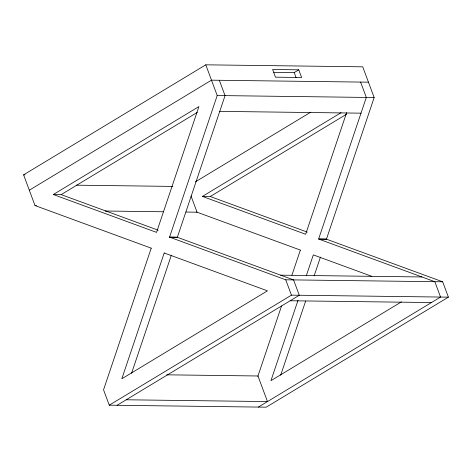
<?xml version="1.0" encoding="UTF-8"?>
<svg xmlns="http://www.w3.org/2000/svg" width="472" height="472" viewBox="0 0 472 472"><rect width="100%" height="100%" fill="white"/><g stroke="black" fill="none" stroke-linecap="round" stroke-linejoin="round"><path stroke-width="0.71" d="M151.223 248.166L103.551 389.825L109.262 405.183L266.22 407.177L448.4 297.153L442.689 281.802L326.441 239.174L374.16 97.533L362.738 66.817L205.78 64.823L23.6 174.846L35.022 205.556L151.264 248.178M169.531 237.192L217.203 95.533L205.78 64.823M131.564 373.293L171.354 255.181M442.689 281.802L285.731 279.802L169.501 237.121L177.354 237.221L225.05 95.633L219.338 80.275M257.83 376.379L281.56 305.933M291.902 275.241L300.357 250.13M346.619 112.666L305.655 234.271L202.411 196.417L341.097 112.66M298.015 300.31L270.94 380.68L401.43 301.873M306.257 275.849L313.319 254.886L371.824 276.338M280.675 375.193L305.632 301.112M314.104 275.949L320.464 257.081M29.311 190.198L211.491 80.175L368.449 82.175M53.301 194.517L198.918 106.572L156.545 232.371L53.301 194.517L61.154 194.617L158.197 230.2M61.154 194.617L197.314 112.383M273.866 72.316L294.215 72.576L298.77 69.826L301.626 77.502L275.465 77.172L272.609 69.49L298.77 69.826M195.443 181.82L310.8 112.153M202.411 196.417L210.258 196.517L346.424 114.283M109.262 405.183L291.442 295.153L448.4 297.153M117.109 405.283L299.289 295.254L293.578 279.902L177.33 237.28M258.373 407.076L440.553 297.053L434.842 281.701L318.612 239.021L326.465 239.121M217.203 95.533L374.16 97.533M219.745 111.368L361.009 113.168M23.6 174.846L25.075 174.864M76.434 185.183L172.817 186.41M35.022 205.556L36.45 205.574M105.079 211.019L163.206 211.763M186.009 212.052L197.048 212.193L191.036 196.028M169.483 237.18L177.378 237.292M326.488 239.192L318.594 239.074L366.313 97.433L360.602 82.075M280.663 275.164L421.927 276.964M290.18 300.758L431.443 302.558M166.728 374.821L257.96 375.983L267.482 401.578L126.219 399.778M210.258 196.517L307.307 232.1M196.582 212.022L300.375 250.077M294.215 72.576L296.115 77.697M285.731 279.802L291.442 295.153M164.209 252.986L121.829 378.786L267.447 290.84L164.209 252.986"/></g></svg>
